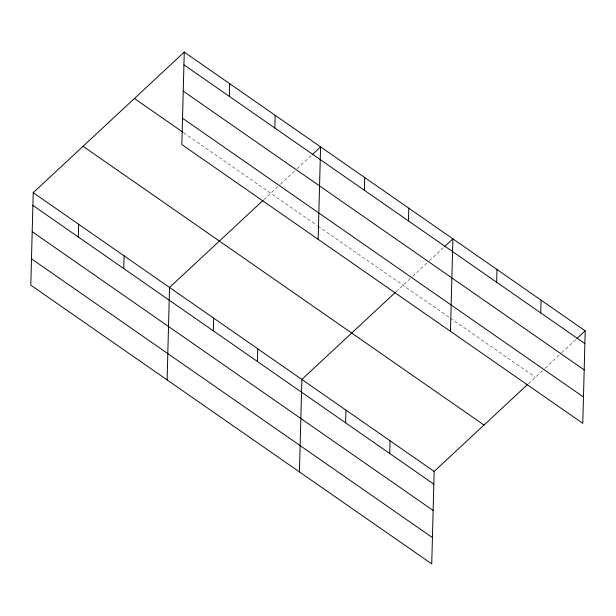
<?xml version="1.0" encoding="UTF-8"?>
<svg xmlns="http://www.w3.org/2000/svg" width="616" height="616" viewBox="0 0 616 616"><rect width="100%" height="100%" fill="white"/><g stroke="black" fill="none" stroke-linecap="round" stroke-linejoin="round"><path stroke-width="0.46" stroke-dasharray="3.08 2.31" d="M263.794 199.723L279.733 184.885M280.426 184.246L295.657 170.07M297.043 168.776L311.58 155.247M396.111 291.707L412.05 276.877M412.735 276.23L427.966 262.054M429.352 260.768L443.89 247.239M528.42 383.699L544.359 368.861M545.052 368.222L560.275 354.046M561.661 352.752L576.199 339.224M183.776 132.802L317.202 225.571M317.995 226.118L449.511 317.556M450.304 318.102L535.358 377.238"/><path stroke-width="0.92" d="M184.261 52.098L181.843 144.567L582.782 423.323L585.2 330.846L184.261 52.098L33.218 192.677L30.8 285.154L431.739 563.902L434.157 471.433L527.72 384.346M78.324 236.991L78.663 224.27M123.77 268.584L124.101 255.863M167.121 379.926L169.539 287.456L263.101 200.369M213.313 330.838L213.644 318.118M229.368 96.412L229.699 83.691M257.411 361.5L257.75 348.779M274.805 128.005L275.144 115.277M299.43 471.918L301.848 379.441L395.41 292.354M318.156 239.347L320.582 146.87L312.274 154.601M345.622 422.83L345.953 410.102M364.349 190.259L364.687 177.531M389.72 453.492L390.059 440.763M408.454 220.921L408.785 208.2M450.465 331.331L452.891 238.862L444.583 246.593M496.658 282.244L496.997 269.523M540.763 312.905L541.094 300.185M576.892 338.577L585.2 330.846M183.93 64.819L584.869 343.574M183.237 91.137L584.176 369.893M182.529 118.257L583.467 397.004M134.419 98.491L182.99 132.255M83.068 146.285L484.007 425.04M33.218 192.677L434.157 471.433M32.887 205.398L433.826 484.153M32.201 231.716L433.14 510.472M31.493 258.835L432.424 537.583"/></g></svg>
